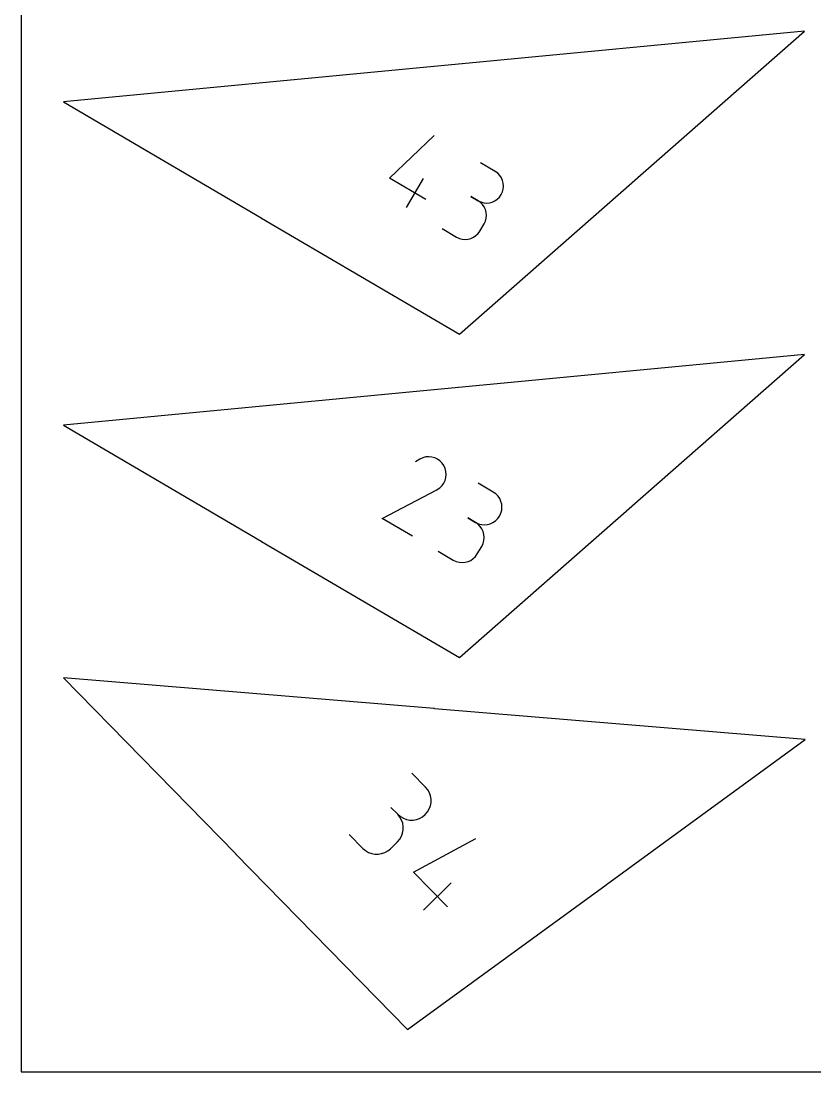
# Model space of a CAD drawing. Extents: x 0 to 200, y 0 to 297.
# Drawn here: x 0 to 124.9, y 0 to 165.4 of the extents above; entities that cross this region are included whole.
import ezdxf

# ---------------------------------------------------------------- set-up
doc = ezdxf.new("R2010")
doc.units = 0

msp = doc.modelspace()

# ---------------------------------------------------------------- linework, layer by layer
at = {"layer": 'annotation', "color": 1}
for p, q in [((64.974573, 158.279744), (64.969227, 158.279234)), ((64.975084, 158.27439), (64.972411, 158.274135)), ((64.973046, 158.267466), (64.974573, 158.279744)), ((64.979607, 158.275896), (64.979602, 158.274733)), ((64.979602, 158.274733), (64.979712, 158.273577)), ((64.979729, 158.277056), (64.979607, 158.275896)), ((64.979712, 158.273577), (64.979937, 158.272436)), ((64.979968, 158.278204), (64.979729, 158.277056)), ((64.979937, 158.272436), (64.980276, 158.271319)), ((64.980326, 158.279331), (64.979968, 158.278204)), ((64.980276, 158.271319), (64.980728, 158.270235)), ((64.980457, 158.279604), (64.980326, 158.279331)), ((64.980326, 158.279331), (64.980326, 158.279331)), ((64.980629, 158.279843), (64.980457, 158.279604)), ((64.980837, 158.280044), (64.980629, 158.279843)), ((64.980728, 158.270235), (64.981293, 158.269193)), ((64.981075, 158.280205), (64.980837, 158.280044)), ((64.981335, 158.280323), (64.981075, 158.280205)), ((64.981293, 158.269193), (64.981293, 158.269193)), ((64.981293, 158.269193), (64.981362, 158.269089)), ((64.981613, 158.280396), (64.981335, 158.280323)), ((64.981362, 158.269089), (64.981438, 158.268991)), ((64.981438, 158.268991), (64.981521, 158.268899)), ((64.981521, 158.268899), (64.98161, 158.268814)), ((64.98161, 158.268814), (64.981706, 158.268735)), ((64.981902, 158.280421), (64.981613, 158.280396)), ((64.981706, 158.268735), (64.981808, 158.268663)), ((64.981808, 158.268663), (64.981915, 158.268599)), ((64.982195, 158.280395), (64.981902, 158.280421)), ((64.981915, 158.268599), (64.982027, 158.268542)), ((64.982027, 158.268542), (64.982144, 158.268493)), ((64.982144, 158.268493), (64.982144, 158.268493)), ((64.982144, 158.268493), (64.982434, 158.268415)), ((64.982487, 158.280315), (64.982195, 158.280395)), ((64.982434, 158.268415), (64.982725, 158.268391)), ((64.9826, 158.280269), (64.982487, 158.280315)), ((64.982487, 158.280315), (64.982487, 158.280315)), ((64.98271, 158.280213), (64.9826, 158.280269)), ((64.982816, 158.28015), (64.98271, 158.280213)), ((64.982725, 158.268391), (64.983013, 158.268417)), ((64.982917, 158.280078), (64.982816, 158.28015)), ((64.983012, 158.279999), (64.982917, 158.280078)), ((64.983102, 158.279914), (64.983012, 158.279999)), ((64.983013, 158.268417), (64.98329, 158.268491)), ((64.983186, 158.279821), (64.983102, 158.279914)), ((64.983263, 158.279723), (64.983186, 158.279821)), ((64.983332, 158.279619), (64.983263, 158.279723)), ((64.98329, 158.268491), (64.98355, 158.268609)), ((64.983899, 158.278577), (64.983332, 158.279619)), ((64.983332, 158.279619), (64.983332, 158.279619)), ((64.98355, 158.268609), (64.983787, 158.26877)), ((64.983787, 158.26877), (64.983995, 158.268971)), ((64.984352, 158.277493), (64.983899, 158.278577)), ((64.983995, 158.268971), (64.984168, 158.269208)), ((64.984168, 158.269208), (64.984299, 158.26948)), ((64.984299, 158.26948), (64.984658, 158.270608)), ((64.984299, 158.26948), (64.984299, 158.26948)), ((64.984693, 158.276376), (64.984352, 158.277493)), ((64.984658, 158.270608), (64.984899, 158.271757)), ((64.984918, 158.275235), (64.984693, 158.276376)), ((64.984899, 158.271757), (64.985022, 158.272917)), ((64.985028, 158.274079), (64.984918, 158.275235)), ((64.985022, 158.272917), (64.985028, 158.274079)), ((57.980626, 140.704477), (64.99796, 147.401739)), ((74.616361, 141.737542), (72.319421, 143.086337)), ((63.723947, 137.331919), (57.980626, 140.704477)), ((60.65206, 136.043314), (63.349649, 140.637193)), ((75.007697, 141.457878), (74.616361, 141.737542)), ((75.33367, 141.122756), (75.007697, 141.457878)), ((75.591674, 140.742545), (75.33367, 141.122756)), ((75.779104, 140.327614), (75.591674, 140.742545)), ((75.770948, 138.528056), (75.89188, 138.978183)), ((75.893352, 139.88833), (75.779104, 140.327614)), ((75.89188, 138.978183), (75.931812, 139.435064)), ((75.931812, 139.435064), (75.893352, 139.88833)), ((96.134252, 139.973556), (96.13726, 139.970133)), ((96.134476, 139.970715), (96.138754, 139.974476)), ((96.138754, 139.974476), (96.142313, 139.966981)), ((96.14142, 139.979856), (96.144429, 139.976434)), ((96.141644, 139.977016), (96.145922, 139.980777)), ((96.145922, 139.980777), (96.149481, 139.973282)), ((71.918771, 137.143664), (70.76868, 137.819013)), ((70.76868, 137.819013), (71.918771, 137.143664)), ((74.57152, 137.118544), (74.951722, 137.377134)), ((74.951722, 137.377134), (75.286783, 137.703544)), ((75.286783, 137.703544), (75.56641, 138.095052)), ((75.56641, 138.095052), (75.770948, 138.528056)), ((75.56641, 138.095052), (75.56641, 138.095052)), ((72.310107, 136.864), (71.918771, 137.143664)), ((71.918771, 137.143664), (71.918771, 137.143664)), ((71.918771, 137.143664), (72.35366, 136.938169)), ((72.636081, 136.528878), (72.310107, 136.864)), ((72.35366, 136.938169), (72.805168, 136.816827)), ((72.894085, 136.148667), (72.636081, 136.528878)), ((72.805168, 136.816827), (73.263001, 136.776915)), ((73.081514, 135.733735), (72.894085, 136.148667)), ((73.195762, 135.294452), (73.081514, 135.733735)), ((73.263001, 136.776915), (73.716866, 136.815713)), ((73.716866, 136.815713), (74.15647, 136.930496)), ((74.15647, 136.930496), (74.57152, 137.118544)), ((37.823765, 134.414795), (37.823728, 134.414372)), ((37.823728, 134.414372), (37.823764, 134.413953)), ((37.823764, 134.413953), (37.823869, 134.413547)), ((37.823877, 134.415211), (37.823765, 134.414795)), ((37.823869, 134.413547), (37.824043, 134.413164)), ((37.824066, 134.415611), (37.823877, 134.415211)), ((37.824043, 134.413164), (37.824281, 134.412812)), ((37.824324, 134.415973), (37.824066, 134.415611)), ((37.824066, 134.415611), (37.824066, 134.415611)), ((37.824281, 134.412812), (37.824582, 134.412502)), ((37.824634, 134.416275), (37.824324, 134.415973)), ((37.824582, 134.412502), (37.824944, 134.412244)), ((37.824986, 134.416514), (37.824634, 134.416275)), ((37.824944, 134.412244), (37.827068, 134.410997)), ((37.825369, 134.416688), (37.824986, 134.416514)), ((37.825776, 134.416794), (37.825369, 134.416688)), ((37.826195, 134.41683), (37.825776, 134.416794)), ((37.826619, 134.416793), (37.826195, 134.41683)), ((37.826259, 134.419041), (37.826222, 134.418619)), ((37.826222, 134.418619), (37.826257, 134.4182)), ((37.826257, 134.4182), (37.826363, 134.417794)), ((37.826371, 134.419457), (37.826259, 134.419041)), ((37.826363, 134.417794), (37.826536, 134.41741)), ((37.82656, 134.419858), (37.826371, 134.419457)), ((37.826536, 134.41741), (37.826775, 134.417059)), ((37.827184, 134.420921), (37.82656, 134.419858)), ((37.82656, 134.419858), (37.82656, 134.419858)), ((37.827036, 134.41668), (37.826619, 134.416793)), ((37.826775, 134.417059), (37.827076, 134.416749)), ((37.827438, 134.416491), (37.827036, 134.41668)), ((37.827076, 134.416749), (37.827438, 134.416491)), ((37.827442, 134.421281), (37.827184, 134.420921)), ((37.827438, 134.416491), (37.828501, 134.415866)), ((37.828501, 134.415866), (37.827438, 134.416491)), ((37.827438, 134.416491), (37.827438, 134.416491)), ((37.827751, 134.421582), (37.827442, 134.421281)), ((37.828101, 134.42182), (37.827751, 134.421582)), ((37.828485, 134.421993), (37.828101, 134.42182)), ((37.828891, 134.422098), (37.828485, 134.421993)), ((37.82931, 134.422134), (37.828891, 134.422098)), ((37.829733, 134.422097), (37.82931, 134.422134)), ((37.83015, 134.421984), (37.829733, 134.422097)), ((37.830552, 134.421794), (37.83015, 134.421984)), ((37.832676, 134.420548), (37.830552, 134.421794)), ((37.830552, 134.421794), (37.830552, 134.421794)), ((37.840323, 134.413199), (37.833836, 134.407008)), ((37.835013, 134.416316), (37.840323, 134.413199)), ((37.837853, 134.417508), (37.835359, 134.413261)), ((73.073358, 133.934177), (73.19429, 134.384304)), ((73.19429, 134.384304), (73.234223, 134.841185)), ((73.234223, 134.841185), (73.195762, 135.294452)), ((66.252702, 132.754975), (68.549641, 131.40618)), ((71.914877, 131.961334), (72.193471, 132.351082)), ((72.193471, 132.351082), (72.86882, 133.501173)), ((72.86882, 133.501173), (73.073358, 133.934177)), ((72.86882, 133.501173), (72.86882, 133.501173)), ((68.549641, 131.40618), (68.549641, 131.40618)), ((68.549641, 131.40618), (68.984513, 131.200655)), ((68.984513, 131.200655), (69.435952, 131.079197)), ((69.435952, 131.079197), (69.893645, 131.039048)), ((69.893645, 131.039048), (70.347276, 131.077446)), ((70.347276, 131.077446), (70.78653, 131.191634)), ((70.78653, 131.191634), (71.201092, 131.378851)), ((71.201092, 131.378851), (71.580646, 131.636337)), ((71.580646, 131.636337), (71.914877, 131.961334)), ((64.974585, 107.385623), (64.969238, 107.385114)), ((64.975095, 107.380269), (64.972423, 107.380015)), ((64.973058, 107.373346), (64.974585, 107.385623)), ((64.979619, 107.381775), (64.979614, 107.380613)), ((64.979614, 107.380613), (64.979724, 107.379457)), ((64.979741, 107.382935), (64.979619, 107.381775)), ((64.979724, 107.379457), (64.979949, 107.378316)), ((64.97998, 107.384083), (64.979741, 107.382935)), ((64.979949, 107.378316), (64.980288, 107.377199)), ((64.980338, 107.385211), (64.97998, 107.384083)), ((64.980288, 107.377199), (64.98074, 107.376115)), ((64.980468, 107.385484), (64.980338, 107.385211)), ((64.980338, 107.385211), (64.980338, 107.385211)), ((64.980641, 107.385722), (64.980468, 107.385484)), ((64.980849, 107.385924), (64.980641, 107.385722)), ((64.98074, 107.376115), (64.981304, 107.375072)), ((64.981087, 107.386085), (64.980849, 107.385924)), ((64.981347, 107.386203), (64.981087, 107.386085)), ((64.981304, 107.375072), (64.981304, 107.375072)), ((64.981304, 107.375072), (64.981374, 107.374969)), ((64.981625, 107.386276), (64.981347, 107.386203)), ((64.981374, 107.374969), (64.98145, 107.374871)), ((64.98145, 107.374871), (64.981533, 107.374779)), ((64.981533, 107.374779), (64.981622, 107.374693)), ((64.981622, 107.374693), (64.981718, 107.374615)), ((64.981914, 107.386301), (64.981625, 107.386276)), ((64.981718, 107.374615), (64.98182, 107.374543)), ((64.98182, 107.374543), (64.981927, 107.374479)), ((64.982207, 107.386275), (64.981914, 107.386301)), ((64.981927, 107.374479), (64.982039, 107.374422)), ((64.982039, 107.374422), (64.982156, 107.374373)), ((64.982156, 107.374373), (64.982156, 107.374373)), ((64.982156, 107.374373), (64.982446, 107.374295)), ((64.982499, 107.386195), (64.982207, 107.386275)), ((64.982446, 107.374295), (64.982737, 107.374271)), ((64.982612, 107.386148), (64.982499, 107.386195)), ((64.982499, 107.386195), (64.982499, 107.386195)), ((64.982722, 107.386093), (64.982612, 107.386148)), ((64.982828, 107.38603), (64.982722, 107.386093)), ((64.982737, 107.374271), (64.983025, 107.374297)), ((64.982928, 107.385958), (64.982828, 107.38603)), ((64.983024, 107.385879), (64.982928, 107.385958)), ((64.983114, 107.385793), (64.983024, 107.385879)), ((64.983025, 107.374297), (64.983302, 107.37437)), ((64.983198, 107.385701), (64.983114, 107.385793)), ((64.983275, 107.385603), (64.983198, 107.385701)), ((64.983344, 107.385499), (64.983275, 107.385603)), ((64.983302, 107.37437), (64.983562, 107.374489)), ((64.983911, 107.384457), (64.983344, 107.385499)), ((64.983344, 107.385499), (64.983344, 107.385499)), ((64.983562, 107.374489), (64.983799, 107.37465)), ((64.983799, 107.37465), (64.984007, 107.374851)), ((64.984364, 107.383373), (64.983911, 107.384457)), ((64.984007, 107.374851), (64.98418, 107.375088)), ((64.98418, 107.375088), (64.98431, 107.37536)), ((64.98431, 107.37536), (64.98467, 107.376488)), ((64.98431, 107.37536), (64.98431, 107.37536)), ((64.984704, 107.382256), (64.984364, 107.383373)), ((64.98467, 107.376488), (64.984911, 107.377636)), ((64.98493, 107.381115), (64.984704, 107.382256)), ((64.984911, 107.377636), (64.985034, 107.378796)), ((64.98504, 107.379959), (64.98493, 107.381115)), ((64.985034, 107.378796), (64.98504, 107.379959)), ((62.765549, 96.476186), (62.099898, 96.059516)), ((63.22082, 96.682573), (62.765549, 96.476186)), ((63.69154, 96.801612), (63.22082, 96.682573)), ((64.167263, 96.836272), (63.69154, 96.801612)), ((64.63754, 96.789521), (64.167263, 96.836272)), ((65.091924, 96.664327), (64.63754, 96.789521)), ((65.519968, 96.463659), (65.091924, 96.664327)), ((65.911224, 96.190483), (65.519968, 96.463659)), ((66.255246, 95.847768), (65.911224, 96.190483)), ((66.541586, 95.438483), (66.255246, 95.847768)), ((66.745803, 94.984067), (66.541586, 95.438483)), ((66.541586, 95.438483), (66.541586, 95.438483)), ((66.863404, 94.513618), (66.745803, 94.984067)), ((66.897154, 94.037812), (66.863404, 94.513618)), ((66.249004, 92.294551), (66.522979, 92.685018)), ((66.522979, 92.685018), (66.724174, 93.112835)), ((66.724174, 93.112835), (66.849821, 93.567325)), ((66.849821, 93.567325), (66.897154, 94.037812)), ((74.317077, 91.281477), (71.933299, 92.681265)), ((56.843072, 87.122785), (65.413028, 91.62798)), ((65.413028, 91.62798), (65.422121, 91.631404)), ((65.413028, 91.62798), (65.413028, 91.62798)), ((65.422121, 91.631404), (65.43103, 91.635011)), ((65.43103, 91.635011), (65.439822, 91.638835)), ((65.439822, 91.638835), (65.448562, 91.642914)), ((65.448562, 91.642914), (65.457316, 91.647283)), ((65.457316, 91.647283), (65.466149, 91.651978)), ((65.466149, 91.651978), (65.475128, 91.657034)), ((65.475128, 91.657034), (65.484317, 91.662488)), ((65.484317, 91.662488), (65.493784, 91.668375)), ((65.493784, 91.668375), (65.905016, 91.952111)), ((65.493784, 91.668375), (65.493784, 91.668375)), ((65.905016, 91.952111), (66.249004, 92.294551)), ((74.723209, 90.99124), (74.317077, 91.281477)), ((75.061506, 90.643448), (74.723209, 90.99124)), ((75.329264, 90.248863), (75.061506, 90.643448)), ((75.523779, 89.818244), (75.329264, 90.248863)), ((75.642347, 89.362353), (75.523779, 89.818244)), ((75.682262, 88.89195), (75.642347, 89.362353)), ((75.303045, 87.501276), (75.515315, 87.950651)), ((75.515315, 87.950651), (75.640819, 88.417796)), ((75.640819, 88.417796), (75.682262, 88.89195)), ((96.133501, 89.079153), (96.133471, 89.078696)), ((96.133471, 89.078696), (96.13352, 89.078241)), ((96.133607, 89.079598), (96.133501, 89.079153)), ((96.13352, 89.078241), (96.133647, 89.077796)), ((96.133789, 89.080023), (96.133607, 89.079598)), ((96.133647, 89.077796), (96.133852, 89.077373)), ((96.134047, 89.080415), (96.133789, 89.080023)), ((96.133852, 89.077373), (96.134138, 89.076982)), ((96.13438, 89.080765), (96.134047, 89.080415)), ((96.134138, 89.076982), (96.135019, 89.07598)), ((96.136392, 89.082533), (96.13438, 89.080765)), ((96.13438, 89.080765), (96.13438, 89.080765)), ((96.135019, 89.07598), (96.135019, 89.07598)), ((96.135019, 89.07598), (96.135369, 89.075647)), ((96.135369, 89.075647), (96.135762, 89.075389)), ((96.135762, 89.075389), (96.136186, 89.075207)), ((96.136186, 89.075207), (96.136631, 89.075101)), ((96.136631, 89.075101), (96.137087, 89.075072)), ((96.137087, 89.075072), (96.137541, 89.075121)), ((96.137541, 89.075121), (96.137985, 89.075248)), ((96.137985, 89.075248), (96.138407, 89.075454)), ((96.138407, 89.075454), (96.138797, 89.075739)), ((96.138797, 89.075739), (96.140809, 89.077508)), ((96.13979, 89.08552), (96.143814, 89.089057)), ((96.144355, 89.073473), (96.140331, 89.069936)), ((96.140809, 89.077508), (96.144355, 89.073473)), ((96.143814, 89.089057), (96.145357, 89.079803)), ((96.145357, 89.079803), (96.145357, 89.079803)), ((96.145357, 89.079803), (96.145357, 89.079794)), ((96.145357, 89.079794), (96.145358, 89.079785)), ((96.145358, 89.079785), (96.145359, 89.079775)), ((96.145359, 89.079775), (96.14536, 89.079766)), ((96.14536, 89.079766), (96.145361, 89.079757)), ((96.145361, 89.079757), (96.145363, 89.079747)), ((96.145363, 89.079747), (96.145365, 89.079737)), ((96.145365, 89.079737), (96.145367, 89.079727)), ((96.145367, 89.079727), (96.145369, 89.079717)), ((96.145369, 89.079717), (96.145369, 89.079717)), ((96.145369, 89.079717), (96.145506, 89.079252)), ((96.145506, 89.079252), (96.145716, 89.078832)), ((96.145716, 89.078832), (96.145992, 89.078461)), ((96.145992, 89.078461), (96.146325, 89.078146)), ((96.146325, 89.078146), (96.146705, 89.077892)), ((96.146705, 89.077892), (96.147124, 89.077706)), ((96.147124, 89.077706), (96.147572, 89.077592)), ((96.147572, 89.077592), (96.14804, 89.077558)), ((96.14804, 89.077558), (96.14852, 89.077608)), ((96.14852, 89.077608), (96.148984, 89.077747)), ((96.14852, 89.077608), (96.14852, 89.077608)), ((96.148984, 89.077747), (96.149404, 89.077959)), ((96.149404, 89.077959), (96.149774, 89.078236)), ((96.149774, 89.078236), (96.150089, 89.078569)), ((96.150089, 89.078569), (96.150342, 89.078949)), ((96.150342, 89.078949), (96.150528, 89.079368)), ((96.150622, 89.080767), (96.150441, 89.081506)), ((96.150528, 89.079368), (96.15064, 89.079816)), ((96.150674, 89.080286), (96.150622, 89.080767)), ((96.15064, 89.079816), (96.150674, 89.080286)), ((61.610629, 84.323209), (56.843072, 87.122785)), ((71.517501, 86.51392), (70.323929, 87.214802)), ((70.323929, 87.214802), (71.517501, 86.51392)), ((71.923633, 86.223683), (71.517501, 86.51392)), ((71.517501, 86.51392), (71.517501, 86.51392)), ((71.517501, 86.51392), (71.968832, 86.300656)), ((72.26193, 85.875891), (71.923633, 86.223683)), ((71.968832, 86.300656), (72.43741, 86.174726)), ((72.43741, 86.174726), (72.912552, 86.133306)), ((72.912552, 86.133306), (73.383576, 86.17357)), ((73.383576, 86.17357), (73.8398, 86.292693)), ((73.8398, 86.292693), (74.270541, 86.487851)), ((74.270541, 86.487851), (74.665117, 86.756217)), ((74.665117, 86.756217), (75.012846, 87.094967)), ((75.012846, 87.094967), (75.303045, 87.501276)), ((75.303045, 87.501276), (75.303045, 87.501276)), ((72.529688, 85.481306), (72.26193, 85.875891)), ((72.724204, 85.050687), (72.529688, 85.481306)), ((72.842771, 84.594796), (72.724204, 85.050687)), ((72.882686, 84.124393), (72.842771, 84.594796)), ((37.823583, 83.520347), (37.823543, 83.519887)), ((37.823543, 83.519887), (37.823582, 83.519431)), ((37.823582, 83.519431), (37.823697, 83.51899)), ((37.823705, 83.520799), (37.823583, 83.520347)), ((37.823697, 83.51899), (37.823885, 83.518572)), ((37.823911, 83.521235), (37.823705, 83.520799)), ((37.823885, 83.518572), (37.824145, 83.51819)), ((37.824192, 83.521629), (37.823911, 83.521235)), ((37.823911, 83.521235), (37.823911, 83.521235)), ((37.824145, 83.51819), (37.824472, 83.517853)), ((37.824529, 83.521957), (37.824192, 83.521629)), ((37.824472, 83.517853), (37.824866, 83.517572)), ((37.824911, 83.522217), (37.824529, 83.521957)), ((37.824866, 83.517572), (37.827176, 83.516215)), ((37.825328, 83.522406), (37.824911, 83.522217)), ((37.825771, 83.522521), (37.825328, 83.522406)), ((37.826227, 83.52256), (37.825771, 83.522521)), ((37.826687, 83.52252), (37.826227, 83.52256)), ((37.826296, 83.524966), (37.826256, 83.524507)), ((37.826256, 83.524507), (37.826295, 83.524051)), ((37.826295, 83.524051), (37.826409, 83.523609)), ((37.826418, 83.525419), (37.826296, 83.524966)), ((37.826409, 83.523609), (37.826598, 83.523192)), ((37.826623, 83.525855), (37.826418, 83.525419)), ((37.826598, 83.523192), (37.826857, 83.52281)), ((37.827303, 83.527011), (37.826623, 83.525855)), ((37.826623, 83.525855), (37.826623, 83.525855)), ((37.827141, 83.522398), (37.826687, 83.52252)), ((37.826857, 83.52281), (37.827185, 83.522473)), ((37.827579, 83.522192), (37.827141, 83.522398)), ((37.827185, 83.522473), (37.827579, 83.522192)), ((37.827583, 83.527403), (37.827303, 83.527011)), ((37.827579, 83.522192), (37.828735, 83.521512)), ((37.828735, 83.521512), (37.827579, 83.522192)), ((37.827579, 83.522192), (37.827579, 83.522192)), ((37.827919, 83.52773), (37.827583, 83.527403)), ((37.8283, 83.527989), (37.827919, 83.52773)), ((37.828717, 83.528177), (37.8283, 83.527989)), ((37.829159, 83.528292), (37.828717, 83.528177)), ((37.829615, 83.528331), (37.829159, 83.528292)), ((37.830076, 83.52829), (37.829615, 83.528331)), ((37.83053, 83.528168), (37.830076, 83.52829)), ((37.830967, 83.527961), (37.83053, 83.528168)), ((37.833277, 83.526605), (37.830967, 83.527961)), ((37.830967, 83.527961), (37.830967, 83.527961)), ((37.832102, 83.515357), (37.832056, 83.514901)), ((37.832056, 83.514901), (37.832089, 83.51444)), ((37.832089, 83.51444), (37.832202, 83.513984)), ((37.832223, 83.515797), (37.832102, 83.515357)), ((37.832202, 83.513984), (37.8324, 83.513544)), ((37.832418, 83.516212), (37.832223, 83.515797)), ((37.8324, 83.513544), (37.8324, 83.513544)), ((37.8324, 83.513544), (37.832678, 83.513147)), ((37.832684, 83.51659), (37.832418, 83.516212)), ((37.832678, 83.513147), (37.833011, 83.512815)), ((37.833017, 83.516922), (37.832684, 83.51659)), ((37.833011, 83.512815), (37.83339, 83.51255)), ((37.833416, 83.517197), (37.833017, 83.516922)), ((37.83339, 83.51255), (37.833805, 83.512356)), ((37.833425, 83.517203), (37.833416, 83.517197)), ((37.833416, 83.517197), (37.833416, 83.517197)), ((37.833434, 83.517208), (37.833425, 83.517203)), ((37.833442, 83.517213), (37.833434, 83.517208)), ((37.833451, 83.517217), (37.833442, 83.517213)), ((37.83346, 83.517222), (37.833451, 83.517217)), ((37.833468, 83.517226), (37.83346, 83.517222)), ((37.833476, 83.517229), (37.833468, 83.517226)), ((37.833485, 83.517233), (37.833476, 83.517229)), ((37.833494, 83.517236), (37.833485, 83.517233)), ((37.841798, 83.521602), (37.833494, 83.517236)), ((37.833494, 83.517236), (37.833494, 83.517236)), ((37.833805, 83.512356), (37.834245, 83.512235)), ((37.834245, 83.512235), (37.834701, 83.512189)), ((37.834701, 83.512189), (37.835162, 83.512223)), ((37.835162, 83.512223), (37.835618, 83.512338)), ((37.835618, 83.512338), (37.836059, 83.512538)), ((37.836059, 83.512538), (37.836704, 83.512942)), ((37.837178, 83.524314), (37.841798, 83.521602)), ((71.802586, 81.540147), (72.503469, 82.733719)), ((72.503469, 82.733719), (72.715739, 83.183094)), ((72.503469, 82.733719), (72.503469, 82.733719)), ((72.715739, 83.183094), (72.841243, 83.650239)), ((72.841243, 83.650239), (72.882686, 84.124393)), ((65.637218, 81.95931), (68.020996, 80.559522)), ((71.166593, 80.798381), (71.51346, 81.135665)), ((71.51346, 81.135665), (71.802586, 81.540147)), ((68.020996, 80.559522), (68.020996, 80.559522)), ((68.020996, 80.559522), (68.472309, 80.346227)), ((68.472309, 80.346227), (68.940816, 80.220177)), ((68.940816, 80.220177), (69.415813, 80.17851)), ((69.415813, 80.17851), (69.886594, 80.21836)), ((69.886594, 80.21836), (70.342455, 80.336865)), ((70.342455, 80.336865), (70.772689, 80.53116)), ((70.772689, 80.53116), (71.166593, 80.798381)), ((65.038132, 57.191942), (65.03278, 57.192387)), ((65.034454, 57.180129), (65.038132, 57.191942)), ((65.037686, 57.186582), (65.03501, 57.186805)), ((65.042193, 57.18612), (65.042097, 57.184962)), ((65.042097, 57.184962), (65.042116, 57.183799)), ((65.042116, 57.183799), (65.042252, 57.18264)), ((65.042405, 57.187263), (65.042193, 57.18612)), ((65.042252, 57.18264), (65.042505, 57.181493)), ((65.04273, 57.188383), (65.042405, 57.187263)), ((65.042505, 57.181493), (65.042876, 57.180367)), ((65.043169, 57.18947), (65.04273, 57.188383)), ((65.042876, 57.180367), (65.042876, 57.180367)), ((65.042876, 57.180367), (65.042926, 57.180253)), ((65.042926, 57.180253), (65.042983, 57.180143)), ((65.042983, 57.180143), (65.043049, 57.180038)), ((65.043049, 57.180038), (65.043122, 57.179938)), ((65.043122, 57.179938), (65.043202, 57.179843)), ((65.043721, 57.190517), (65.043169, 57.18947)), ((65.043202, 57.179843), (65.043289, 57.179755)), ((65.043289, 57.179755), (65.043383, 57.179673)), ((65.043383, 57.179673), (65.043484, 57.179597)), ((65.043484, 57.179597), (65.04359, 57.179528)), ((65.04359, 57.179528), (65.04359, 57.179528)), ((65.04359, 57.179528), (65.043861, 57.1794)), ((65.043898, 57.190762), (65.043721, 57.190517)), ((65.043721, 57.190517), (65.043721, 57.190517)), ((65.043861, 57.1794), (65.044144, 57.179324)), ((65.04411, 57.190966), (65.043898, 57.190762)), ((65.04435, 57.191127), (65.04411, 57.190966)), ((65.044144, 57.179324), (65.044431, 57.179299)), ((65.044613, 57.191244), (65.04435, 57.191127)), ((65.044431, 57.179299), (65.044717, 57.179322)), ((65.04489, 57.191314), (65.044613, 57.191244)), ((65.044717, 57.179322), (65.044994, 57.179393)), ((65.045177, 57.191337), (65.04489, 57.191314)), ((65.044994, 57.179393), (65.045256, 57.179509)), ((65.045465, 57.19131), (65.045177, 57.191337)), ((65.045256, 57.179509), (65.045497, 57.17967)), ((65.045749, 57.191232), (65.045465, 57.19131)), ((65.045497, 57.17967), (65.045709, 57.179873)), ((65.045709, 57.179873), (65.045885, 57.180117)), ((65.046022, 57.191102), (65.045749, 57.191232)), ((65.045885, 57.180117), (65.046439, 57.181164)), ((65.045885, 57.180117), (65.045885, 57.180117)), ((65.046126, 57.191036), (65.046022, 57.191102)), ((65.046022, 57.191102), (65.046022, 57.191102)), ((65.046224, 57.190962), (65.046126, 57.191036)), ((65.046316, 57.190881), (65.046224, 57.190962)), ((65.046403, 57.190793), (65.046316, 57.190881)), ((65.046483, 57.190698), (65.046403, 57.190793)), ((65.046439, 57.181164), (65.04688, 57.182252)), ((65.046556, 57.190598), (65.046483, 57.190698)), ((65.046622, 57.190492), (65.046556, 57.190598)), ((65.04668, 57.190382), (65.046622, 57.190492)), ((65.04673, 57.190267), (65.04668, 57.190382)), ((65.047103, 57.189141), (65.04673, 57.190267)), ((65.04673, 57.190267), (65.04673, 57.190267)), ((65.04688, 57.182252), (65.047207, 57.183371)), ((65.047358, 57.187994), (65.047103, 57.189141)), ((65.047207, 57.183371), (65.047418, 57.184514)), ((65.047495, 57.186835), (65.047358, 57.187994)), ((65.047418, 57.184514), (65.047515, 57.185672)), ((65.047515, 57.185672), (65.047495, 57.186835)), ((63.661202, 44.844905), (61.516695, 47.037334)), ((64.011503, 44.415972), (63.661202, 44.844905)), ((64.272432, 43.94517), (64.011503, 44.415972)), ((64.444224, 43.444804), (64.272432, 43.94517)), ((64.527117, 42.927184), (64.444224, 43.444804)), ((59.276344, 40.555891), (58.202577, 41.653653)), ((58.202577, 41.653653), (59.276344, 40.555891)), ((63.974429, 40.930289), (64.244766, 41.39386)), ((64.244766, 41.39386), (64.427151, 41.889404)), ((64.427151, 41.889404), (64.521347, 42.404615)), ((64.521347, 42.404615), (64.527117, 42.927184)), ((59.626646, 40.126958), (59.276344, 40.555891)), ((59.276344, 40.555891), (59.276344, 40.555891)), ((59.276344, 40.555891), (59.69744, 40.196205)), ((59.887575, 39.656156), (59.626646, 40.126958)), ((59.69744, 40.196205), (60.162422, 39.924995)), ((60.162422, 39.924995), (60.65903, 39.742346)), ((60.65903, 39.742346), (61.175007, 39.648344)), ((61.698094, 39.643072), (62.216033, 39.726616)), ((62.216033, 39.726616), (62.716565, 39.899062)), ((62.716565, 39.899062), (63.187432, 40.160494)), ((63.187432, 40.160494), (63.616376, 40.510998)), ((63.616376, 40.510998), (63.974429, 40.930289)), ((63.616376, 40.510998), (63.616376, 40.510998)), ((60.059367, 39.15579), (59.887575, 39.656156)), ((60.042294, 37.60039), (60.13649, 38.115601)), ((60.14226, 38.63817), (60.059367, 39.15579)), ((60.13649, 38.115601), (60.14226, 38.63817)), ((61.175007, 39.648344), (61.698094, 39.643072)), ((51.655409, 37.391594), (53.799916, 35.199166)), ((59.231518, 36.221984), (59.589571, 36.641275)), ((59.589571, 36.641275), (59.859909, 37.104846)), ((59.859909, 37.104846), (60.042294, 37.60039)), ((61.760486, 31.45097), (71.580109, 36.771954)), ((53.799916, 35.199166), (53.799916, 35.199166)), ((53.799916, 35.199166), (54.220984, 34.839452)), ((54.220984, 34.839452), (54.685855, 34.568134)), ((57.236974, 34.539243), (57.706493, 34.799356)), ((57.706493, 34.799356), (58.133756, 35.148216)), ((58.133756, 35.148216), (59.231518, 36.221984)), ((59.231518, 36.221984), (59.231518, 36.221984)), ((33.75218, 34.359413), (33.744296, 34.355141)), ((33.750927, 34.364219), (33.747407, 34.360775)), ((33.747875, 34.363814), (33.75218, 34.359413)), ((33.749963, 34.350618), (33.749959, 34.350199)), ((33.749959, 34.350199), (33.750025, 34.349783)), ((33.750039, 34.351032), (33.749963, 34.350618)), ((33.750025, 34.349783), (33.750163, 34.349381)), ((33.750185, 34.35143), (33.750039, 34.351032)), ((33.750163, 34.349381), (33.750373, 34.349003)), ((33.750402, 34.351802), (33.750185, 34.35143)), ((33.750373, 34.349003), (33.750654, 34.348659)), ((33.75069, 34.352139), (33.750402, 34.351802)), ((33.750654, 34.348659), (33.752376, 34.346899)), ((33.751034, 34.35242), (33.75069, 34.352139)), ((33.75069, 34.352139), (33.75069, 34.352139)), ((33.751412, 34.35263), (33.751034, 34.35242)), ((33.751814, 34.352768), (33.751412, 34.35263)), ((33.75223, 34.352836), (33.751814, 34.352768)), ((33.75265, 34.352831), (33.75223, 34.352836)), ((33.753064, 34.352756), (33.75265, 34.352831)), ((33.753463, 34.352609), (33.753064, 34.352756)), ((33.753836, 34.352391), (33.753463, 34.352609)), ((33.753484, 34.354062), (33.753479, 34.353642)), ((33.753479, 34.353642), (33.753546, 34.353227)), ((33.753559, 34.354476), (33.753484, 34.354062)), ((33.753546, 34.353227), (33.753684, 34.352825)), ((33.753706, 34.354873), (33.753559, 34.354476)), ((33.753684, 34.352825), (33.753893, 34.352447)), ((33.753923, 34.355246), (33.753706, 34.354873)), ((33.754174, 34.352103), (33.753836, 34.352391)), ((33.753893, 34.352447), (33.754174, 34.352103)), ((33.75421, 34.355582), (33.753923, 34.355246)), ((33.754174, 34.352103), (33.755037, 34.351221)), ((33.755037, 34.351221), (33.754174, 34.352103)), ((33.754174, 34.352103), (33.754174, 34.352103)), ((33.755092, 34.356444), (33.75421, 34.355582)), ((33.75421, 34.355582), (33.75421, 34.355582)), ((33.755435, 34.356725), (33.755092, 34.356444)), ((33.755812, 34.356933), (33.755435, 34.356725)), ((33.756213, 34.357071), (33.755812, 34.356933)), ((33.756628, 34.357137), (33.756213, 34.357071)), ((33.757048, 34.357133), (33.756628, 34.357137)), ((33.757462, 34.357057), (33.757048, 34.357133)), ((33.75786, 34.35691), (33.757462, 34.357057)), ((33.758233, 34.356692), (33.75786, 34.35691)), ((33.758571, 34.356404), (33.758233, 34.356692)), ((33.760293, 34.354643), (33.758571, 34.356404)), ((33.758571, 34.356404), (33.758571, 34.356404)), ((54.685855, 34.568134), (55.182235, 34.385262)), ((55.182235, 34.385262), (55.697832, 34.290887)), ((55.697832, 34.290887), (56.22035, 34.285059)), ((56.22035, 34.285059), (56.737495, 34.367828)), ((56.737495, 34.367828), (57.236974, 34.539243)), ((67.122662, 25.96897), (61.760486, 31.45097)), ((63.320437, 25.465278), (67.705294, 29.754292)), ((92.114808, 29.497457), (92.114738, 29.497005)), ((92.114738, 29.497005), (92.114744, 29.496547)), ((92.114744, 29.496547), (92.11483, 29.496093)), ((92.114954, 29.497891), (92.114808, 29.497457)), ((92.11483, 29.496093), (92.114997, 29.495653)), ((92.115174, 29.498297), (92.114954, 29.497891)), ((92.114997, 29.495653), (92.115246, 29.495238)), ((92.115467, 29.498665), (92.115174, 29.498297)), ((92.115246, 29.495238), (92.116033, 29.49416)), ((92.115829, 29.498983), (92.115467, 29.498665)), ((92.117994, 29.500562), (92.115829, 29.498983)), ((92.115829, 29.498983), (92.115829, 29.498983)), ((92.116033, 29.49416), (92.116033, 29.49416)), ((92.116033, 29.49416), (92.116352, 29.493796)), ((92.116352, 29.493796), (92.116719, 29.493504)), ((92.116719, 29.493504), (92.117125, 29.493284)), ((92.117125, 29.493284), (92.117559, 29.493138)), ((92.117559, 29.493138), (92.11801, 29.493068)), ((92.11801, 29.493068), (92.118467, 29.493076)), ((92.118467, 29.493076), (92.118921, 29.493162)), ((92.118921, 29.493162), (92.11936, 29.493329)), ((92.11936, 29.493329), (92.119774, 29.493578)), ((92.119774, 29.493578), (92.121938, 29.495157)), ((92.125104, 29.490817), (92.120776, 29.487659)), ((92.121938, 29.495157), (92.125104, 29.490817)), ((92.12279, 29.503281), (92.122719, 29.50283)), ((92.122719, 29.50283), (92.122726, 29.502373)), ((92.122726, 29.502373), (92.122811, 29.501919)), ((92.122936, 29.503715), (92.12279, 29.503281)), ((92.122811, 29.501919), (92.122977, 29.501481)), ((92.123156, 29.504121), (92.122936, 29.503715)), ((92.122977, 29.501481), (92.123225, 29.501068)), ((92.123449, 29.504489), (92.123156, 29.504121)), ((92.123225, 29.501068), (92.124016, 29.499984)), ((92.123813, 29.504808), (92.123449, 29.504489)), ((92.125977, 29.506387), (92.123813, 29.504808)), ((92.123813, 29.504808), (92.123813, 29.504808)), ((92.124016, 29.499984), (92.124016, 29.499984)), ((92.124016, 29.499984), (92.124334, 29.499622)), ((92.124334, 29.499622), (92.1247, 29.49933)), ((92.1247, 29.49933), (92.125106, 29.49911)), ((92.125106, 29.49911), (92.12554, 29.498964)), ((92.12554, 29.498964), (92.125991, 29.498894)), ((92.125991, 29.498894), (92.126448, 29.498901)), ((92.126448, 29.498901), (92.126903, 29.498986)), ((92.126734, 29.497874), (92.126664, 29.497423)), ((92.126664, 29.497423), (92.126672, 29.496965)), ((92.126672, 29.496965), (92.126758, 29.49651)), ((92.12688, 29.498309), (92.126734, 29.497874)), ((92.126758, 29.49651), (92.126925, 29.49607)), ((92.1271, 29.498715), (92.12688, 29.498309)), ((92.126903, 29.498986), (92.127342, 29.499153)), ((92.126925, 29.49607), (92.127174, 29.495656)), ((92.127393, 29.499083), (92.1271, 29.498715)), ((92.127174, 29.495656), (92.127174, 29.495656)), ((92.127174, 29.495656), (92.127492, 29.495294)), ((92.127342, 29.499153), (92.127757, 29.499402)), ((92.127757, 29.499402), (92.127393, 29.499083)), ((92.127492, 29.495294), (92.127859, 29.495002)), ((92.127757, 29.499402), (92.128841, 29.500193)), ((92.128841, 29.500193), (92.127757, 29.499402)), ((92.127757, 29.499402), (92.127757, 29.499402)), ((92.127859, 29.495002), (92.128264, 29.494782)), ((92.128264, 29.494782), (92.128698, 29.494636)), ((92.128698, 29.494636), (92.129149, 29.494566)), ((92.129149, 29.494566), (92.129607, 29.494572)), ((92.129607, 29.494572), (92.130061, 29.494658)), ((92.130061, 29.494658), (92.1305, 29.494825)), ((92.1305, 29.494825), (92.130915, 29.495074)), ((92.130915, 29.495074), (92.133079, 29.496653))]:
    msp.add_line(p, q, dxfattribs=at)
at = {"layer": 'boundary', "color": 5}
for p, q in [((123.287274, 163.833148), (65.002673, 158.276356)), ((96.161157, 139.990374), (123.287274, 163.833148)), ((64.952102, 158.271535), (6.6675, 152.714743)), ((64.974977, 158.299231), (64.952102, 158.271535)), ((65.002673, 158.276356), (64.974977, 158.299231)), ((6.6675, 152.714743), (37.810289, 134.427264)), ((68.996883, 116.114062), (96.123001, 139.956837)), ((96.123001, 139.956837), (96.158847, 139.954527)), ((96.158847, 139.954527), (96.161157, 139.990374)), ((37.810289, 134.427264), (37.81933, 134.3925)), ((37.81933, 134.3925), (37.854094, 134.401541)), ((37.854094, 134.401541), (68.996883, 116.114062)), ((123.287298, 112.939062), (65.002684, 107.382236)), ((96.16115, 89.096265), (123.287298, 112.939062)), ((64.952114, 107.377415), (6.6675, 101.820589)), ((64.974988, 107.405111), (64.952114, 107.377415)), ((65.002684, 107.382236), (64.974988, 107.405111)), ((6.6675, 101.820589), (37.81027, 83.533121)), ((68.996845, 65.21993), (96.122994, 89.062727)), ((96.122994, 89.062727), (96.15884, 89.060418)), ((96.15884, 89.060418), (96.16115, 89.096265)), ((37.81027, 83.533121), (37.819311, 83.498356)), ((37.819311, 83.498356), (37.854076, 83.507398)), ((37.854076, 83.507398), (68.996845, 65.21993)), ((6.6675, 62.04493), (33.73324, 34.374373)), ((65.014562, 57.187844), (6.6675, 62.04493)), ((65.041982, 57.211049), (65.014562, 57.187844)), ((65.065187, 57.18363), (65.041982, 57.211049)), ((123.412249, 52.326544), (65.065187, 57.18363)), ((92.143894, 29.511993), (123.412249, 52.326544)), ((33.73324, 34.374373), (33.732843, 34.338454)), ((33.732843, 34.338454), (33.768762, 34.338057)), ((33.768762, 34.338057), (60.834501, 6.6675)), ((60.834501, 6.6675), (92.102856, 29.482051)), ((92.102856, 29.482051), (92.138346, 29.476503)), ((92.138346, 29.476503), (92.143894, 29.511993))]:
    msp.add_line(p, q, dxfattribs=at)
at = {"layer": 'frame', "color": 5}
for p, q in [((0, 296.926), (0, 0)), ((0, 0), (200, 0))]:
    msp.add_line(p, q, dxfattribs=at)

doc.saveas('drawing.dxf')
